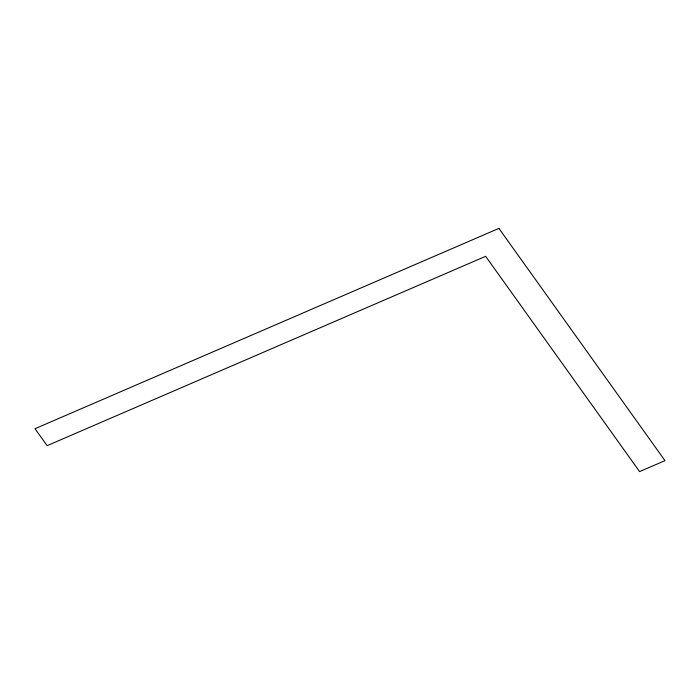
<?xml version="1.0" encoding="UTF-8"?>
<svg xmlns="http://www.w3.org/2000/svg" width="700" height="700" viewBox="0 0 700 700"><rect width="100%" height="100%" fill="white"/><g stroke="black" fill="none" stroke-linecap="round" stroke-linejoin="round"><path stroke-width="1.05" d="M498.916 228.392L35 428.715L47.127 445.664L485.642 256.314L639.599 471.608L665 460.644L498.916 228.392"/></g></svg>
